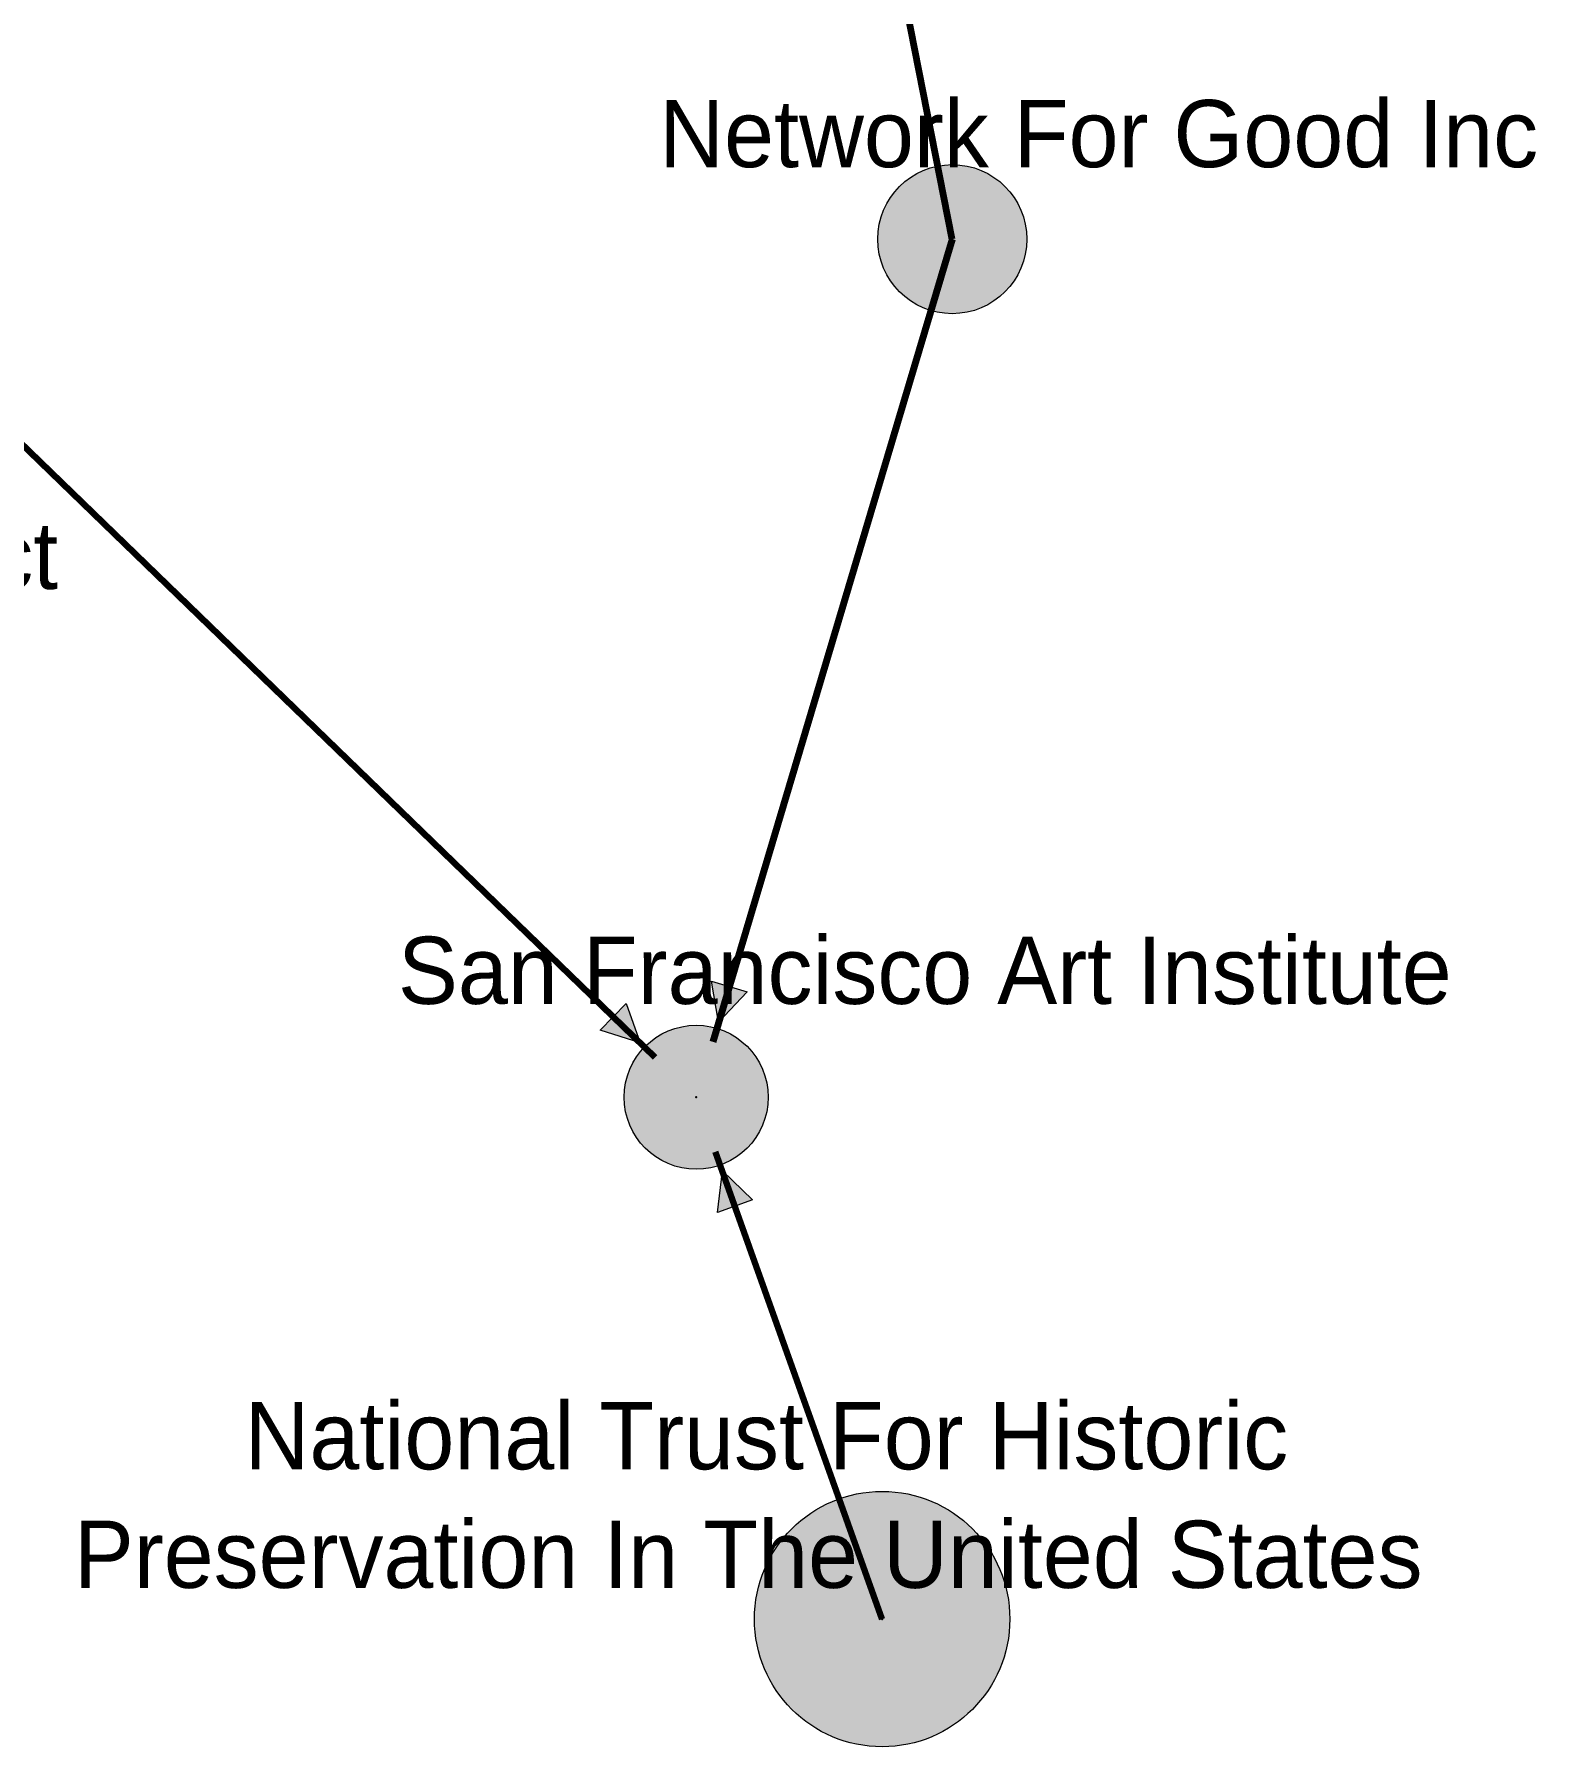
# Model space of a CAD drawing. Header units: millimetres. Extents: x -17.3 to 32.9, y -10.4 to 22.9.
# Drawn here: x 17.71 to 22.77, y -8.84 to -3.06 of the extents above; entities that cross this region are included whole.
import ezdxf

# ---------------------------------------------------------------- set-up
doc = ezdxf.new("R2010")
doc.units = ezdxf.units.MM
doc.header["$MEASUREMENT"] = 0
for name, color, linetype, true_color in [('links', 7, 'Continuous', 0x000000), ('node border', 7, 'Continuous', 0x000000), ('node centers', 7, 'Continuous', 0x000000), ('other_nodefills', 7, 'Continuous', 0x000000), ('SF_nodefills', 7, 'Continuous', 0x000000), ('text', 7, 'Continuous', 0x000000)]:
    doc.layers.add(name, color=color, linetype=linetype, true_color=true_color)

msp = doc.modelspace()

# ---------------------------------------------------------------- hatches: boundary and pattern name
at = {"layer": 'other_nodefills', "true_color": 0xb2b2b2}
for points in [[(21.0552, -3.755), (21.0551, -3.7485), (21.0549, -3.7421), (21.0545, -3.7357), (21.0539, -3.7293), (21.0532, -3.723), (21.0523, -3.7168), (21.0513, -3.7105), (21.0501, -3.7044), (21.0488, -3.6983), (21.0473, -3.6922), (21.0457, -3.6862), (21.0439, -3.6803), (21.042, -3.6744), (21.04, -3.6686), (21.0378, -3.6629), (21.0355, -3.6572), (21.033, -3.6516), (21.0305, -3.6461), (21.0277, -3.6406), (21.0249, -3.6352), (21.0219, -3.6299), (21.0189, -3.6247), (21.0157, -3.6195), (21.0123, -3.6145), (21.0089, -3.6095), (21.0053, -3.6046), (21.0016, -3.5998), (20.9979, -3.5951), (20.994, -3.5905), (20.99, -3.586), (20.9859, -3.5816), (20.9816, -3.5773), (20.9773, -3.573), (20.9729, -3.5689), (20.9684, -3.5649), (20.9638, -3.561), (20.9591, -3.5572), (20.9543, -3.5536), (20.9494, -3.55), (20.9444, -3.5465), (20.9394, -3.5432), (20.9342, -3.54), (20.929, -3.5369), (20.9237, -3.5339), (20.9183, -3.5311), (20.9129, -3.5284), (20.9073, -3.5258), (20.9017, -3.5233), (20.896, -3.521), (20.8903, -3.5188), (20.8845, -3.5168), (20.8786, -3.5149), (20.8727, -3.5131), (20.8667, -3.5115), (20.8606, -3.51), (20.8545, -3.5087), (20.8483, -3.5075), (20.8421, -3.5065), (20.8358, -3.5056), (20.8295, -3.5049), (20.8231, -3.5043), (20.8167, -3.5039), (20.8103, -3.5036), (20.8038, -3.5036), (20.7973, -3.5036), (20.7908, -3.5039), (20.7844, -3.5043), (20.778, -3.5049), (20.7717, -3.5056), (20.7655, -3.5065), (20.7592, -3.5075), (20.7531, -3.5087), (20.747, -3.51), (20.7409, -3.5115), (20.7349, -3.5131), (20.729, -3.5149), (20.7231, -3.5168), (20.7173, -3.5188), (20.7115, -3.521), (20.7059, -3.5233), (20.7003, -3.5258), (20.6947, -3.5284), (20.6893, -3.5311), (20.6839, -3.5339), (20.6786, -3.5369), (20.6734, -3.54), (20.6682, -3.5432), (20.6632, -3.5465), (20.6582, -3.55), (20.6533, -3.5536), (20.6485, -3.5572), (20.6438, -3.561), (20.6392, -3.5649), (20.6347, -3.5689), (20.6303, -3.573), (20.626, -3.5773), (20.6218, -3.5816), (20.6176, -3.586), (20.6136, -3.5905), (20.6098, -3.5951), (20.606, -3.5998), (20.6023, -3.6046), (20.5987, -3.6095), (20.5953, -3.6145), (20.592, -3.6195), (20.5887, -3.6247), (20.5857, -3.6299), (20.5827, -3.6352), (20.5799, -3.6406), (20.5771, -3.6461), (20.5746, -3.6516), (20.5721, -3.6572), (20.5698, -3.6629), (20.5676, -3.6686), (20.5656, -3.6744), (20.5637, -3.6803), (20.5619, -3.6862), (20.5603, -3.6922), (20.5588, -3.6983), (20.5575, -3.7044), (20.5563, -3.7105), (20.5553, -3.7168), (20.5544, -3.723), (20.5537, -3.7293), (20.5531, -3.7357), (20.5527, -3.7421), (20.5525, -3.7485), (20.5524, -3.755), (20.5525, -3.7615), (20.5527, -3.768), (20.5531, -3.7744), (20.5537, -3.7807), (20.5544, -3.7871), (20.5553, -3.7933), (20.5563, -3.7995), (20.5575, -3.8057), (20.5588, -3.8118), (20.5603, -3.8179), (20.5619, -3.8239), (20.5637, -3.8298), (20.5656, -3.8357), (20.5676, -3.8415), (20.5698, -3.8472), (20.5721, -3.8529), (20.5746, -3.8585), (20.5771, -3.8641), (20.5799, -3.8695), (20.5827, -3.8749), (20.5857, -3.8802), (20.5887, -3.8854), (20.592, -3.8906), (20.5953, -3.8956), (20.5987, -3.9006), (20.6023, -3.9055), (20.606, -3.9103), (20.6098, -3.915), (20.6136, -3.9196), (20.6176, -3.9241), (20.6218, -3.9285), (20.626, -3.9329), (20.6303, -3.9371), (20.6347, -3.9412), (20.6392, -3.9452), (20.6438, -3.9491), (20.6485, -3.9529), (20.6533, -3.9565), (20.6582, -3.9601), (20.6632, -3.9636), (20.6682, -3.9669), (20.6734, -3.9701), (20.6786, -3.9732), (20.6839, -3.9761), (20.6893, -3.979), (20.6947, -3.9817), (20.7003, -3.9843), (20.7059, -3.9867), (20.7115, -3.9891), (20.7173, -3.9912), (20.7231, -3.9933), (20.729, -3.9952), (20.7349, -3.997), (20.7409, -3.9986), (20.747, -4.0001), (20.7531, -4.0014), (20.7592, -4.0026), (20.7655, -4.0036), (20.7717, -4.0045), (20.778, -4.0052), (20.7844, -4.0058), (20.7908, -4.0062), (20.7973, -4.0064), (20.8038, -4.0065), (20.8103, -4.0064), (20.8167, -4.0062), (20.8231, -4.0058), (20.8295, -4.0052), (20.8358, -4.0045), (20.8421, -4.0036), (20.8483, -4.0026), (20.8545, -4.0014), (20.8606, -4.0001), (20.8667, -3.9986), (20.8727, -3.997), (20.8786, -3.9952), (20.8845, -3.9933), (20.8903, -3.9912), (20.896, -3.9891), (20.9017, -3.9867), (20.9073, -3.9843), (20.9129, -3.9817), (20.9183, -3.979), (20.9237, -3.9761), (20.929, -3.9732), (20.9342, -3.9701), (20.9394, -3.9669), (20.9444, -3.9636), (20.9494, -3.9601), (20.9543, -3.9565), (20.9591, -3.9529), (20.9638, -3.9491), (20.9684, -3.9452), (20.9729, -3.9412), (20.9773, -3.9371), (20.9816, -3.9329), (20.9859, -3.9285), (20.99, -3.9241), (20.994, -3.9196), (20.9979, -3.915), (21.0016, -3.9103), (21.0053, -3.9055), (21.0089, -3.9006), (21.0123, -3.8956), (21.0157, -3.8906), (21.0189, -3.8854), (21.0219, -3.8802), (21.0249, -3.8749), (21.0277, -3.8695), (21.0305, -3.8641), (21.033, -3.8585), (21.0355, -3.8529), (21.0378, -3.8472), (21.04, -3.8415), (21.042, -3.8357), (21.0439, -3.8298), (21.0457, -3.8239), (21.0473, -3.8179), (21.0488, -3.8118), (21.0501, -3.8057), (21.0513, -3.7995), (21.0523, -3.7933), (21.0532, -3.7871), (21.0539, -3.7807), (21.0545, -3.7744), (21.0549, -3.768), (21.0551, -3.7615)], [(20.9979, -8.4095), (20.9978, -8.3983), (20.9974, -8.3873), (20.9967, -8.3763), (20.9957, -8.3654), (20.9945, -8.3546), (20.993, -8.3439), (20.9912, -8.3332), (20.9892, -8.3227), (20.9869, -8.3122), (20.9844, -8.3018), (20.9816, -8.2916), (20.9786, -8.2814), (20.9753, -8.2713), (20.9718, -8.2614), (20.9681, -8.2516), (20.9641, -8.2418), (20.9599, -8.2322), (20.9555, -8.2228), (20.9508, -8.2134), (20.9459, -8.2042), (20.9409, -8.1951), (20.9356, -8.1862), (20.9301, -8.1774), (20.9244, -8.1687), (20.9185, -8.1602), (20.9124, -8.1518), (20.9061, -8.1436), (20.8996, -8.1355), (20.8929, -8.1276), (20.886, -8.1199), (20.879, -8.1123), (20.8718, -8.1049), (20.8644, -8.0977), (20.8568, -8.0907), (20.8491, -8.0838), (20.8412, -8.0771), (20.8331, -8.0707), (20.8249, -8.0644), (20.8166, -8.0583), (20.808, -8.0524), (20.7994, -8.0466), (20.7906, -8.0411), (20.7816, -8.0359), (20.7725, -8.0308), (20.7633, -8.0259), (20.754, -8.0213), (20.7445, -8.0168), (20.7349, -8.0126), (20.7252, -8.0087), (20.7153, -8.0049), (20.7054, -8.0014), (20.6953, -7.9982), (20.6851, -7.9951), (20.6749, -7.9923), (20.6645, -7.9898), (20.654, -7.9875), (20.6435, -7.9855), (20.6328, -7.9838), (20.6221, -7.9822), (20.6113, -7.981), (20.6004, -7.98), (20.5894, -7.9793), (20.5784, -7.9789), (20.5673, -7.9788), (20.5561, -7.9789), (20.5451, -7.9793), (20.5341, -7.98), (20.5232, -7.981), (20.5124, -7.9822), (20.5017, -7.9838), (20.491, -7.9855), (20.4804, -7.9875), (20.47, -7.9898), (20.4596, -7.9923), (20.4493, -7.9951), (20.4392, -7.9982), (20.4291, -8.0014), (20.4191, -8.0049), (20.4093, -8.0087), (20.3996, -8.0126), (20.39, -8.0168), (20.3805, -8.0213), (20.3711, -8.0259), (20.3619, -8.0308), (20.3528, -8.0359), (20.3439, -8.0411), (20.3351, -8.0466), (20.3264, -8.0524), (20.3179, -8.0583), (20.3095, -8.0644), (20.3013, -8.0707), (20.2933, -8.0771), (20.2854, -8.0838), (20.2776, -8.0907), (20.2701, -8.0977), (20.2627, -8.1049), (20.2554, -8.1123), (20.2484, -8.1199), (20.2415, -8.1276), (20.2349, -8.1355), (20.2284, -8.1436), (20.2221, -8.1518), (20.216, -8.1602), (20.2101, -8.1687), (20.2044, -8.1774), (20.1989, -8.1862), (20.1936, -8.1951), (20.1885, -8.2042), (20.1836, -8.2134), (20.179, -8.2228), (20.1746, -8.2322), (20.1704, -8.2418), (20.1664, -8.2516), (20.1627, -8.2614), (20.1592, -8.2713), (20.1559, -8.2814), (20.1529, -8.2916), (20.1501, -8.3018), (20.1476, -8.3122), (20.1453, -8.3227), (20.1433, -8.3332), (20.1415, -8.3439), (20.14, -8.3546), (20.1387, -8.3654), (20.1378, -8.3763), (20.1371, -8.3873), (20.1367, -8.3983), (20.1365, -8.4095), (20.1367, -8.4206), (20.1371, -8.4316), (20.1378, -8.4426), (20.1387, -8.4535), (20.14, -8.4643), (20.1415, -8.475), (20.1433, -8.4857), (20.1453, -8.4962), (20.1476, -8.5067), (20.1501, -8.5171), (20.1529, -8.5273), (20.1559, -8.5375), (20.1592, -8.5476), (20.1627, -8.5575), (20.1664, -8.5673), (20.1704, -8.5771), (20.1746, -8.5867), (20.179, -8.5961), (20.1836, -8.6055), (20.1885, -8.6147), (20.1936, -8.6238), (20.1989, -8.6327), (20.2044, -8.6415), (20.2101, -8.6502), (20.216, -8.6587), (20.2221, -8.6671), (20.2284, -8.6753), (20.2349, -8.6834), (20.2415, -8.6913), (20.2484, -8.699), (20.2554, -8.7066), (20.2627, -8.714), (20.2701, -8.7212), (20.2776, -8.7282), (20.2854, -8.7351), (20.2933, -8.7418), (20.3013, -8.7482), (20.3095, -8.7545), (20.3179, -8.7606), (20.3264, -8.7665), (20.3351, -8.7723), (20.3439, -8.7778), (20.3528, -8.783), (20.3619, -8.7881), (20.3711, -8.793), (20.3805, -8.7976), (20.39, -8.8021), (20.3996, -8.8063), (20.4093, -8.8102), (20.4191, -8.814), (20.4291, -8.8175), (20.4392, -8.8207), (20.4493, -8.8238), (20.4596, -8.8266), (20.47, -8.8291), (20.4804, -8.8314), (20.491, -8.8334), (20.5017, -8.8352), (20.5124, -8.8367), (20.5232, -8.8379), (20.5341, -8.8389), (20.5451, -8.8396), (20.5561, -8.84), (20.5673, -8.8401), (20.5784, -8.84), (20.5894, -8.8396), (20.6004, -8.8389), (20.6113, -8.8379), (20.6221, -8.8367), (20.6328, -8.8352), (20.6435, -8.8334), (20.654, -8.8314), (20.6645, -8.8291), (20.6749, -8.8266), (20.6851, -8.8238), (20.6953, -8.8207), (20.7054, -8.8175), (20.7153, -8.814), (20.7252, -8.8102), (20.7349, -8.8063), (20.7445, -8.8021), (20.754, -8.7976), (20.7633, -8.793), (20.7725, -8.7881), (20.7816, -8.783), (20.7906, -8.7778), (20.7994, -8.7723), (20.808, -8.7665), (20.8166, -8.7606), (20.8249, -8.7545), (20.8331, -8.7482), (20.8412, -8.7418), (20.8491, -8.7351), (20.8568, -8.7282), (20.8644, -8.7212), (20.8718, -8.714), (20.879, -8.7066), (20.886, -8.699), (20.8929, -8.6913), (20.8996, -8.6834), (20.9061, -8.6753), (20.9124, -8.6671), (20.9185, -8.6587), (20.9244, -8.6502), (20.9301, -8.6415), (20.9356, -8.6327), (20.9409, -8.6238), (20.9459, -8.6147), (20.9508, -8.6055), (20.9555, -8.5961), (20.9599, -8.5867), (20.9641, -8.5771), (20.9681, -8.5673), (20.9718, -8.5575), (20.9753, -8.5476), (20.9786, -8.5375), (20.9816, -8.5273), (20.9844, -8.5171), (20.9869, -8.5067), (20.9892, -8.4962), (20.9912, -8.4857), (20.993, -8.475), (20.9945, -8.4643), (20.9957, -8.4535), (20.9967, -8.4426), (20.9974, -8.4316), (20.9978, -8.4206)]]:
    msp.add_hatch(color=253, dxfattribs=at).paths.add_polyline_path(points, flags=0)
at = {"layer": 'other_nodefills', "true_color": 0xb2b2b2, "extrusion": (0, 0, -1)}
for points in [[(-20.0154, -6.3966), (-19.9912, -6.2577), (-20.1119, -6.2937)], [(-19.7505, -6.4657), (-19.616, -6.4234), (-19.7038, -6.3329)], [(-20.0285, -6.898), (-20.13, -6.9955), (-20.0115, -7.0378)]]:
    msp.add_hatch(color=253, dxfattribs=at).paths.add_polyline_path(points, flags=0)
at = {"layer": 'SF_nodefills', "true_color": 0xff8b00}
msp.add_hatch(color=30, dxfattribs=at).paths.add_polyline_path([(20.1829, -6.6495), (20.1828, -6.6432), (20.1826, -6.637), (20.1822, -6.6308), (20.1817, -6.6246), (20.181, -6.6185), (20.1801, -6.6124), (20.1791, -6.6064), (20.178, -6.6004), (20.1767, -6.5945), (20.1753, -6.5887), (20.1737, -6.5829), (20.172, -6.5771), (20.1702, -6.5715), (20.1682, -6.5658), (20.1661, -6.5603), (20.1639, -6.5548), (20.1615, -6.5494), (20.159, -6.544), (20.1564, -6.5388), (20.1536, -6.5336), (20.1508, -6.5284), (20.1478, -6.5234), (20.1447, -6.5184), (20.1415, -6.5135), (20.1381, -6.5087), (20.1347, -6.504), (20.1311, -6.4994), (20.1275, -6.4948), (20.1237, -6.4904), (20.1199, -6.486), (20.1159, -6.4817), (20.1118, -6.4776), (20.1076, -6.4735), (20.1034, -6.4695), (20.099, -6.4657), (20.0946, -6.4619), (20.09, -6.4582), (20.0854, -6.4547), (20.0807, -6.4513), (20.0759, -6.4479), (20.071, -6.4447), (20.066, -6.4416), (20.061, -6.4386), (20.0558, -6.4358), (20.0506, -6.433), (20.0453, -6.4304), (20.04, -6.4279), (20.0346, -6.4255), (20.0291, -6.4233), (20.0235, -6.4212), (20.0179, -6.4192), (20.0122, -6.4174), (20.0065, -6.4157), (20.0007, -6.4141), (19.9949, -6.4127), (19.9889, -6.4114), (19.983, -6.4103), (19.977, -6.4093), (19.9709, -6.4084), (19.9648, -6.4077), (19.9586, -6.4072), (19.9524, -6.4068), (19.9462, -6.4066), (19.9399, -6.4065), (19.9337, -6.4066), (19.9274, -6.4068), (19.9212, -6.4072), (19.9151, -6.4077), (19.909, -6.4084), (19.9029, -6.4093), (19.8969, -6.4103), (19.891, -6.4114), (19.8851, -6.4127), (19.8792, -6.4141), (19.8734, -6.4157), (19.8677, -6.4174), (19.862, -6.4192), (19.8564, -6.4212), (19.8509, -6.4233), (19.8454, -6.4255), (19.84, -6.4279), (19.8346, -6.4304), (19.8294, -6.433), (19.8242, -6.4358), (19.8191, -6.4386), (19.814, -6.4416), (19.809, -6.4447), (19.8042, -6.4479), (19.7994, -6.4513), (19.7946, -6.4547), (19.79, -6.4582), (19.7855, -6.4619), (19.781, -6.4657), (19.7766, -6.4695), (19.7724, -6.4735), (19.7682, -6.4776), (19.7641, -6.4817), (19.7602, -6.486), (19.7563, -6.4904), (19.7525, -6.4948), (19.7489, -6.4994), (19.7453, -6.504), (19.7419, -6.5087), (19.7386, -6.5135), (19.7353, -6.5184), (19.7322, -6.5234), (19.7293, -6.5284), (19.7264, -6.5336), (19.7237, -6.5388), (19.721, -6.544), (19.7185, -6.5494), (19.7162, -6.5548), (19.7139, -6.5603), (19.7118, -6.5658), (19.7098, -6.5715), (19.708, -6.5771), (19.7063, -6.5829), (19.7047, -6.5887), (19.7033, -6.5945), (19.702, -6.6004), (19.7009, -6.6064), (19.6999, -6.6124), (19.699, -6.6185), (19.6983, -6.6246), (19.6978, -6.6308), (19.6974, -6.637), (19.6972, -6.6432), (19.6971, -6.6495), (19.6972, -6.6558), (19.6974, -6.662), (19.6978, -6.6682), (19.6983, -6.6743), (19.699, -6.6804), (19.6999, -6.6865), (19.7009, -6.6925), (19.702, -6.6984), (19.7033, -6.7043), (19.7047, -6.7102), (19.7063, -6.716), (19.708, -6.7217), (19.7098, -6.7274), (19.7118, -6.733), (19.7139, -6.7385), (19.7162, -6.744), (19.7185, -6.7494), (19.721, -6.7548), (19.7237, -6.76), (19.7264, -6.7652), (19.7293, -6.7704), (19.7322, -6.7754), (19.7353, -6.7804), (19.7386, -6.7853), (19.7419, -6.7901), (19.7453, -6.7948), (19.7489, -6.7994), (19.7525, -6.804), (19.7563, -6.8084), (19.7602, -6.8128), (19.7641, -6.817), (19.7682, -6.8212), (19.7724, -6.8253), (19.7766, -6.8292), (19.781, -6.8331), (19.7855, -6.8369), (19.79, -6.8405), (19.7946, -6.8441), (19.7994, -6.8475), (19.8042, -6.8509), (19.809, -6.8541), (19.814, -6.8572), (19.8191, -6.8602), (19.8242, -6.863), (19.8294, -6.8658), (19.8346, -6.8684), (19.84, -6.8709), (19.8454, -6.8732), (19.8509, -6.8755), (19.8564, -6.8776), (19.862, -6.8796), (19.8677, -6.8814), (19.8734, -6.8831), (19.8792, -6.8847), (19.8851, -6.8861), (19.891, -6.8874), (19.8969, -6.8885), (19.9029, -6.8895), (19.909, -6.8904), (19.9151, -6.8911), (19.9212, -6.8916), (19.9274, -6.892), (19.9337, -6.8922), (19.9399, -6.8923), (19.9462, -6.8922), (19.9524, -6.892), (19.9586, -6.8916), (19.9648, -6.8911), (19.9709, -6.8904), (19.977, -6.8895), (19.983, -6.8885), (19.9889, -6.8874), (19.9949, -6.8861), (20.0007, -6.8847), (20.0065, -6.8831), (20.0122, -6.8814), (20.0179, -6.8796), (20.0235, -6.8776), (20.0291, -6.8755), (20.0346, -6.8732), (20.04, -6.8709), (20.0453, -6.8684), (20.0506, -6.8658), (20.0558, -6.863), (20.061, -6.8602), (20.066, -6.8572), (20.071, -6.8541), (20.0759, -6.8509), (20.0807, -6.8475), (20.0854, -6.8441), (20.09, -6.8405), (20.0946, -6.8369), (20.099, -6.8331), (20.1034, -6.8292), (20.1076, -6.8253), (20.1118, -6.8212), (20.1159, -6.817), (20.1199, -6.8128), (20.1237, -6.8084), (20.1275, -6.804), (20.1311, -6.7994), (20.1347, -6.7948), (20.1381, -6.7901), (20.1415, -6.7853), (20.1447, -6.7804), (20.1478, -6.7754), (20.1508, -6.7704), (20.1536, -6.7652), (20.1564, -6.76), (20.159, -6.7548), (20.1615, -6.7494), (20.1639, -6.744), (20.1661, -6.7385), (20.1682, -6.733), (20.1702, -6.7274), (20.172, -6.7217), (20.1737, -6.716), (20.1753, -6.7102), (20.1767, -6.7043), (20.178, -6.6984), (20.1791, -6.6925), (20.1801, -6.6865), (20.181, -6.6804), (20.1817, -6.6743), (20.1822, -6.6682), (20.1826, -6.662), (20.1828, -6.6558)], flags=0)

# ---------------------------------------------------------------- linework, layer by layer
at = {"layer": 'links', "color": 18, "lineweight": 140, "true_color": 0x000000}
for p, q in [((20.8038, -3.755), (19.5467, 2.6134)), ((16.2745, -3.0992), (19.8, -6.5138)), ((20.8038, -3.755), (19.9957, -6.4626)), ((20.5672, -8.4095), (20.0054, -6.8331))]:
    msp.add_line(p, q, dxfattribs=at)
at = {"layer": 'node border', "color": 7, "lineweight": 5, "true_color": 0xffffff}
for centre, radius in [((20.8038, -3.755), 0.2514), ((19.94, -6.6494), 0.2429), ((20.5672, -8.4095), 0.4307)]:
    msp.add_circle(centre, radius, dxfattribs=at)
at = {"layer": 'node centers'}
for p in [(20.8038, -3.755), (19.94, -6.6494), (20.5672, -8.4095)]:
    msp.add_point(p, dxfattribs=at)
at = {"layer": 'other_nodefills', "lineweight": 0}
for points in [[(20.0154, -6.3966), (19.9912, -6.2577), (20.1119, -6.2937)], [(19.7505, -6.4657), (19.616, -6.4234), (19.7038, -6.3329)], [(20.0285, -6.898), (20.13, -6.9955), (20.0115, -7.0378)]]:
    msp.add_lwpolyline(points, close=True, dxfattribs=at)
for centre, radius in [((20.8038, -3.755), 0.2514), ((20.5672, -8.4095), 0.4307)]:
    msp.add_circle(centre, radius, dxfattribs=at)
at = {"layer": 'SF_nodefills', "lineweight": 0}
msp.add_circle((19.94, -6.6494), 0.2429, dxfattribs=at)

# ---------------------------------------------------------------- texts
at = {"layer": 'text', "color": 254, "true_color": 0xe6e7e8, "char_height": 0.226667, "attachment_point": 7, "line_spacing_factor": 0.963855}
for s, insert, width in [('\\fCentury Gothic;Network For Good Inc', (19.8151, -3.5155), 3.514065), ('\\fCentury Gothic;Yerba Buena Community Benefit District', (12.3632, -5.0035), 6.245763), ('\\fCentury Gothic;San Francisco Art Institute', (18.934, -6.3378), 4.063914), ('\\fCentury Gothic;National Trust For Historic', (18.4166, -7.9076), 3.892817), ('\\fCentury Gothic;Preservation In The United States', (17.8409, -8.3076), 5.067097)]:
    msp.add_mtext(s, dxfattribs=dict(at, insert=insert, width=width))

doc.saveas('drawing.dxf')
